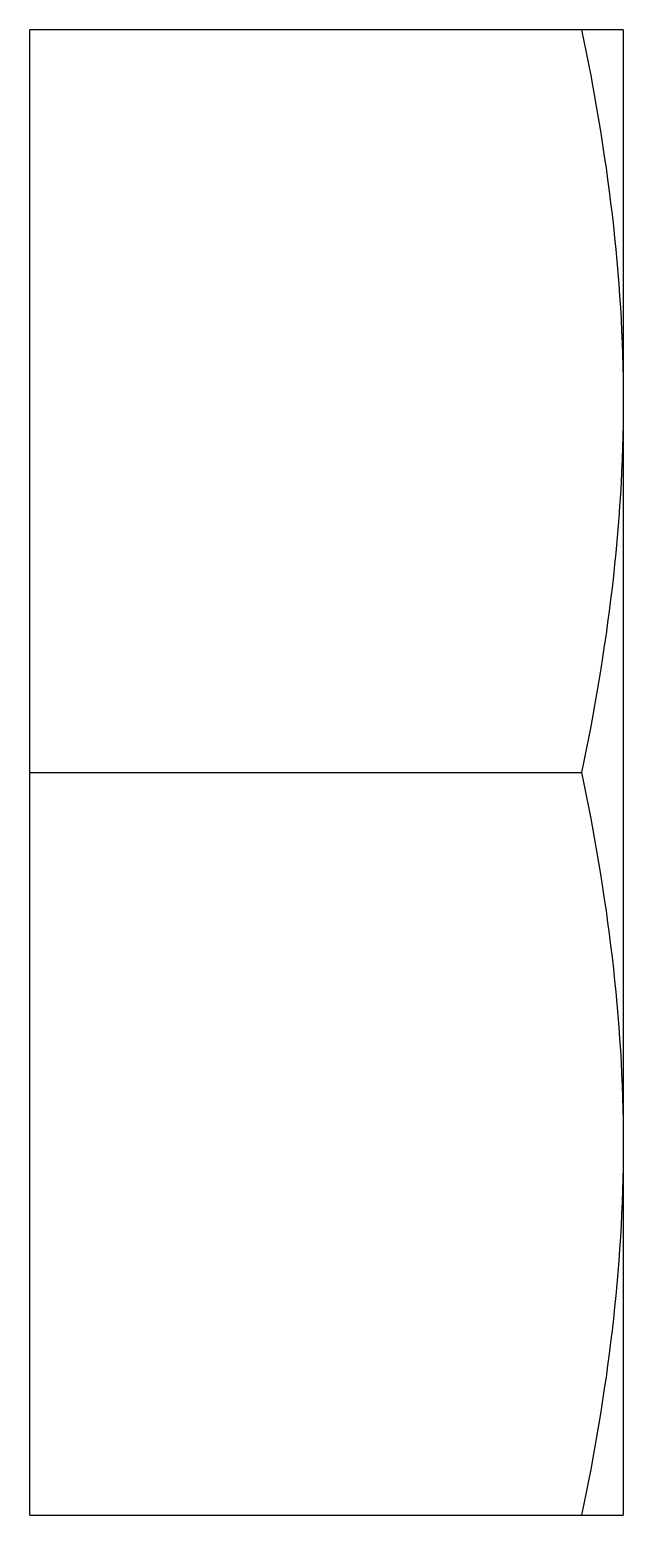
# Model space of a CAD drawing. Extents: x -409572 to -157272, y 600795 to 878326.
# Drawn here: x -399729.3 to -399696.6, y 805644.8 to 805726.6 of the extents above; entities that cross this region are included whole.
import ezdxf

# ---------------------------------------------------------------- set-up
doc = ezdxf.new("R2010")
doc.units = 0
doc.header["$LTSCALE"] = 1000
doc.header["$MEASUREMENT"] = 0
doc.layers.get('0').update_dxf_attribs({"linetype": 'CONTINUOUS'})

msp = doc.modelspace()

# ---------------------------------------------------------------- linework, layer by layer
for p, q in [((-399696.588, 805726.586), (-399729.298, 805726.586)), ((-399729.298, 805644.811), (-399729.298, 805726.586)), ((-399696.588, 805726.586), (-399696.588, 805644.811)), ((-399729.298, 805685.698), (-399698.89, 805685.698)), ((-399729.298, 805644.811), (-399696.588, 805644.811))]:
    msp.add_line(p, q)
for points in [[(-399698.89, 805726.586), (-399697.48, 805719.875), (-399696.588, 805713), (-399696.588, 805706.142)], [(-399696.588, 805706.142), (-399696.588, 805699.285), (-399697.48, 805692.41), (-399698.89, 805685.698)], [(-399698.89, 805685.698), (-399697.48, 805678.987), (-399696.588, 805672.112), (-399696.588, 805665.255)], [(-399696.588, 805665.255), (-399696.588, 805658.397), (-399697.48, 805651.522), (-399698.89, 805644.811)]]:
    msp.add_open_spline(points, degree=3)

doc.saveas('drawing.dxf')
